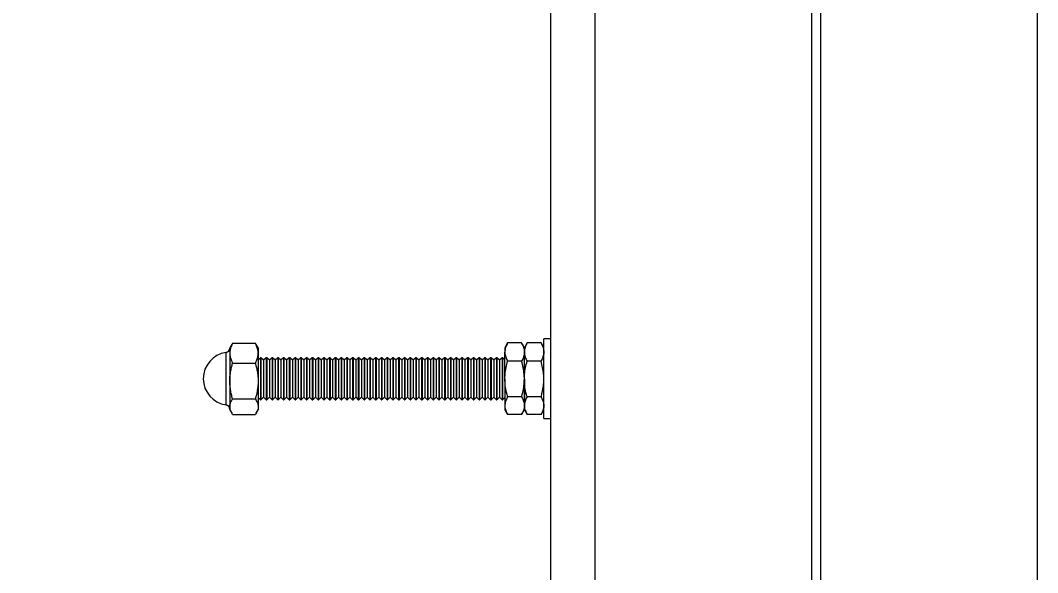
# Model space of a CAD drawing. Header units: inches. Extents: x 0.03 to 2.74, y 0.01 to 1.91.
# Drawn here: x 0.62372 to 0.67086, y 0.96077 to 0.9864 of the extents above; entities that cross this region are included whole.
import ezdxf

# ---------------------------------------------------------------- set-up
doc = ezdxf.new("R2010")
doc.units = ezdxf.units.IN
doc.header["$MEASUREMENT"] = 0
doc.header["$PDSIZE"] = -1
doc.layers.add('SLD-0_0', color=7, linetype='Continuous')
doc.styles.add('SLDTEXTSTYLE0', font='TXT', dxfattribs={"width": 0.75})
doc.dimstyles.new('SLDDIMSTYLE5', dxfattribs={"dimtxt": 0.01148293963254593, "dimasz": 0.01083333333333333, "dimexe": 0, "dimexo": 0.0625, "dimgap": 0.002870734908136483, "dimtad": 1, "dimdec": 1, "dimlfac": 8, "dimrnd": 1e-09, "dimzin": 12, "dimdsep": 46, "dimlunit": 5, "dimtxsty": 'SLDTEXTSTYLE0', "dimsah": 1, "dimcen": 0.09, "dimadec": 0, "dimazin": 3, "dimtfac": 1, "dimtdec": 1, "dimtofl": 0, "dimtmove": 0, "dimatfit": 3, "dimfxl": 1, "dimfrac": 2, "dimtolj": 1, "dimtzin": 12, "dimarcsym": 0})

# ---------------------------------------------------------------- blocks, each defined once
blk = doc.blocks.new('*D94')
at = {"color": 0, "linetype": 'ByBlock', "lineweight": -2}
for p, q in [((0.5857963575481155, 1.308831367018655), (0.5993876693678551, 1.308831367018655)), ((0.5993876693678551, 1.297998033685322), (0.5993876693678551, 0.9178028237115694)), ((0.5765780176604842, 0.906969490378236), (0.5993876693678551, 0.906969490378236))]:
    blk.add_line(p, q, dxfattribs=at)
at = {"color": 0, "linetype": 'ByBlock'}
for points in [[(0.5993876693678551, 1.308831367018655), (0.5975821138122992, 1.297998033685322), (0.6011932249234111, 1.297998033685322)], [(0.5993876693678551, 0.906969490378236), (0.5975821138122992, 0.9178028237115694), (0.6011932249234111, 0.9178028237115694)]]:
    blk.add_solid(points, dxfattribs=at)
at = {"layer": 'DEFPOINTS', "color": 0, "linetype": 'ByBlock'}
for p in [(0.6482963575481155, 1.308831367018655), (0.6390780176604842, 0.906969490378236)]:
    blk.add_point(p, dxfattribs=at)
at = {"color": 0, "linetype": 'ByBlock', "insert": (0.5907754646434457, 1.107900428698446), "char_height": 0.01148293963254593, "attachment_point": 5, "rotation": 90.0000000000002, "style": 'SLDTEXTSTYLE0'}
blk.add_mtext('3', dxfattribs=at)

msp = doc.modelspace()

# ---------------------------------------------------------------- linework, layer by layer
at = {"linetype": 'Continuous', "lineweight": 15}
for p, q in [((0.648305379865208, 0.910250330273249), (0.6483053798652085, 1.285250330273249)), ((0.6503559047995914, 0.910250330273249), (0.6503559047995917, 1.285250330273249)), ((0.660403476978069, 0.910250330273249), (0.6604034769780694, 1.285250330273249)), ((0.6608135819649456, 0.910250330273249), (0.6608135819649461, 1.285250330273249)), ((0.6708611541434235, 0.910250330273249), (0.6708611541434237, 1.285250330273249)), ((0.6483053798652085, 0.9716165559854445), (0.6479772958757075, 0.9716165559854445)), ((0.6479772958757075, 0.9697710835444995), (0.6479772958757075, 0.9716165559854445)), ((0.6335183685285921, 0.9713657741250727), (0.6334263832786168, 0.9712064509985684)), ((0.6334263832786168, 0.9712064509985684), (0.6334263832786162, 0.9709571282066383)), ((0.6335545851286695, 0.9714238821702391), (0.6335209007795403, 0.971364312129306)), ((0.6335545851286695, 0.9714238821702391), (0.6346105173865686, 0.9714238821702391)), ((0.6346465208133575, 0.9713643001564813), (0.6346105173865686, 0.9714238821702391)), ((0.6347387192366215, 0.9712064509985677), (0.6346473189404459, 0.9713647609553707)), ((0.6347387192366215, 0.9712064509985677), (0.6347387192366215, 0.9709571282066383)), ((0.6463010785423812, 0.9714285771770332), (0.64617283393345, 0.9712064509985677)), ((0.64617283393345, 0.9712064509985677), (0.64617283393345, 0.9710073082909425)), ((0.6462961936583557, 0.9714195818429967), (0.6463010357835037, 0.9714284290592404)), ((0.6469468630545253, 0.9714284290592409), (0.6463010357835037, 0.9714284290592404)), ((0.6470750649045791, 0.9712064509985673), (0.6469468202956477, 0.9714285771770337)), ((0.6469517051796734, 0.9714195818429971), (0.6469468630545253, 0.9714284290592409)), ((0.6472033099283983, 0.9714285778956412), (0.6470750649045786, 0.9712064509985677)), ((0.6470750649045786, 0.9712064509985677), (0.6470750649045787, 0.9710072749193159)), ((0.647075064904579, 0.9710073082909425), (0.6470750649045791, 0.9712064509985673)), ((0.6471984013192047, 0.9714195392535145), (0.6472032667546324, 0.9714284283406971)), ((0.647849094025654, 0.9714284283406974), (0.6472032667546324, 0.9714284283406971)), ((0.6479772958757077, 0.9712064509985673), (0.6478490508518877, 0.9714285778956415)), ((0.6478539594610815, 0.9714195392535148), (0.647849094025654, 0.9714284283406974)), ((0.6332506239985264, 0.9685533875324295), (0.6332506239985264, 0.9709887795565703)), ((0.6334263832786162, 0.9709571282066383), (0.6334263832786166, 0.9696639749301676)), ((0.6347387192366215, 0.9709571282066383), (0.6347387192366217, 0.9696639749301673)), ((0.6348496414144322, 0.9707476460444991), (0.6347387192366215, 0.9706367238666885)), ((0.6348701466637763, 0.9707476460444995), (0.6348496414144322, 0.9707476460444995)), ((0.6348496414144322, 0.9707476460444994), (0.6348496414144322, 0.9687945210444994)), ((0.6349931781598391, 0.9706246145484363), (0.6348701466637763, 0.9707476460444991)), ((0.6348701466637763, 0.9707476460444991), (0.6348701466637763, 0.9687945210444991)), ((0.6351162096559022, 0.9707476460444994), (0.6349931781598391, 0.9706246145484363)), ((0.6351367149052459, 0.9707476460444995), (0.6351162096559022, 0.9707476460444995)), ((0.6351162096559022, 0.9707476460444994), (0.6351162096559022, 0.9687945210444995)), ((0.6352597464013089, 0.9706246145484364), (0.6351367149052459, 0.9707476460444995)), ((0.6351367149052459, 0.9707476460444995), (0.6351367149052459, 0.9687945210444995)), ((0.635382777897372, 0.9707476460444995), (0.6352597464013089, 0.9706246145484364)), ((0.6354032831467157, 0.9707476460444995), (0.635382777897372, 0.9707476460444995)), ((0.635382777897372, 0.9707476460444994), (0.635382777897372, 0.9687945210444994)), ((0.6355263146427788, 0.9706246145484364), (0.6354032831467157, 0.9707476460444995)), ((0.6354032831467157, 0.9707476460444995), (0.6354032831467157, 0.9687945210444995)), ((0.6356493461388418, 0.9707476460444995), (0.6355263146427788, 0.9706246145484364)), ((0.6356698513881854, 0.9707476460444995), (0.6356493461388418, 0.9707476460444995)), ((0.6356493461388418, 0.9707476460444994), (0.6356493461388418, 0.9687945210444994)), ((0.6357928828842487, 0.9706246145484363), (0.6356698513881854, 0.9707476460444994)), ((0.6356698513881854, 0.9707476460444994), (0.6356698513881854, 0.9687945210444994)), ((0.6359159143803116, 0.9707476460444995), (0.6357928828842487, 0.9706246145484364)), ((0.6359364196296554, 0.9707476460444995), (0.6359159143803116, 0.9707476460444995)), ((0.6359159143803116, 0.9707476460444995), (0.6359159143803116, 0.9687945210444995)), ((0.6360594511257183, 0.9706246145484364), (0.6359364196296554, 0.9707476460444995)), ((0.6359364196296554, 0.9707476460444995), (0.6359364196296554, 0.9687945210444995)), ((0.6361824826217815, 0.9707476460444995), (0.6360594511257183, 0.9706246145484363)), ((0.6362029878711252, 0.9707476460444995), (0.6361824826217815, 0.9707476460444995)), ((0.6361824826217815, 0.9707476460444994), (0.6361824826217815, 0.9687945210444994)), ((0.6363260193671882, 0.9706246145484363), (0.6362029878711252, 0.9707476460444994)), ((0.6362029878711252, 0.9707476460444994), (0.6362029878711252, 0.9687945210444994)), ((0.6364490508632513, 0.9707476460444994), (0.6363260193671882, 0.9706246145484363)), ((0.6364695561125949, 0.9707476460444995), (0.6364490508632513, 0.9707476460444995)), ((0.6364490508632513, 0.9707476460444991), (0.6364490508632513, 0.9687945210444991)), ((0.636592587608658, 0.9706246145484364), (0.6364695561125949, 0.9707476460444994)), ((0.6364695561125949, 0.9707476460444994), (0.6364695561125949, 0.9687945210444994)), ((0.6367156191047211, 0.9707476460444995), (0.636592587608658, 0.9706246145484363)), ((0.636736124354065, 0.9707476460444995), (0.6367156191047211, 0.9707476460444995)), ((0.6367156191047211, 0.9707476460444994), (0.6367156191047211, 0.9687945210444994)), ((0.6368591558501276, 0.9706246145484366), (0.636736124354065, 0.9707476460444994)), ((0.636736124354065, 0.9707476460444994), (0.636736124354065, 0.9687945210444994)), ((0.6369821873461909, 0.9707476460444995), (0.6368591558501276, 0.9706246145484363)), ((0.6370026925955345, 0.9707476460444995), (0.6369821873461909, 0.9707476460444995)), ((0.6369821873461909, 0.9707476460444994), (0.6369821873461909, 0.9687945210444994)), ((0.6371257240915975, 0.9706246145484364), (0.6370026925955345, 0.9707476460444994)), ((0.6370026925955345, 0.9707476460444994), (0.6370026925955345, 0.9687945210444994)), ((0.6372487555876606, 0.9707476460444994), (0.6371257240915975, 0.9706246145484363)), ((0.6372692608370045, 0.9707476460444995), (0.6372487555876606, 0.9707476460444995)), ((0.6372487555876606, 0.9707476460444994), (0.6372487555876606, 0.9687945210444994)), ((0.6373922923330674, 0.9706246145484366), (0.6372692608370045, 0.9707476460444994)), ((0.6372692608370045, 0.9707476460444994), (0.6372692608370045, 0.9687945210444995)), ((0.6375153238291308, 0.9707476460444997), (0.6373922923330674, 0.9706246145484363)), ((0.6375358290784744, 0.9707476460444995), (0.6375153238291308, 0.9707476460444995)), ((0.6375153238291308, 0.9707476460444994), (0.6375153238291308, 0.9687945210444994)), ((0.6376588605745372, 0.9706246145484363), (0.6375358290784744, 0.9707476460444994)), ((0.6375358290784744, 0.9707476460444994), (0.6375358290784744, 0.9687945210444994)), ((0.6377818920706003, 0.9707476460444994), (0.6376588605745372, 0.9706246145484364)), ((0.637802397319944, 0.9707476460444995), (0.6377818920706003, 0.9707476460444995)), ((0.6377818920706003, 0.9707476460444994), (0.6377818920706003, 0.9687945210444995)), ((0.637925428816007, 0.9706246145484364), (0.637802397319944, 0.9707476460444994)), ((0.637802397319944, 0.9707476460444994), (0.637802397319944, 0.9687945210444994)), ((0.6380484603120703, 0.9707476460444997), (0.637925428816007, 0.9706246145484364)), ((0.6380689655614139, 0.9707476460444995), (0.6380484603120703, 0.9707476460444995)), ((0.6380484603120703, 0.9707476460444991), (0.6380484603120703, 0.9687945210444991)), ((0.638191997057477, 0.9706246145484363), (0.6380689655614139, 0.9707476460444994)), ((0.6380689655614139, 0.9707476460444994), (0.6380689655614139, 0.9687945210444994)), ((0.6383150285535398, 0.9707476460444994), (0.638191997057477, 0.9706246145484364)), ((0.6383355338028837, 0.9707476460444995), (0.6383150285535398, 0.9707476460444995)), ((0.6383150285535398, 0.9707476460444994), (0.6383150285535398, 0.9687945210444994)), ((0.6384585652989467, 0.9706246145484363), (0.6383355338028837, 0.9707476460444991)), ((0.6383355338028837, 0.9707476460444991), (0.6383355338028837, 0.9687945210444991)), ((0.6385815967950095, 0.9707476460444994), (0.6384585652989467, 0.9706246145484366)), ((0.6386021020443536, 0.9707476460444995), (0.6385815967950095, 0.9707476460444995)), ((0.6385815967950095, 0.9707476460444995), (0.6385815967950095, 0.9687945210444995)), ((0.6387251335404166, 0.9706246145484366), (0.6386021020443536, 0.9707476460444995)), ((0.6386021020443536, 0.9707476460444995), (0.6386021020443536, 0.9687945210444995)), ((0.6388481650364793, 0.9707476460444994), (0.6387251335404166, 0.9706246145484366)), ((0.6388686702858233, 0.9707476460444995), (0.6388481650364793, 0.9707476460444995)), ((0.6388481650364793, 0.9707476460444995), (0.6388481650364793, 0.9687945210444995)), ((0.6389917017818866, 0.9706246145484363), (0.6388686702858233, 0.9707476460444995)), ((0.6388686702858233, 0.9707476460444995), (0.6388686702858233, 0.9687945210444995)), ((0.6391147332779494, 0.9707476460444995), (0.6389917017818866, 0.9706246145484364)), ((0.6391352385272931, 0.9707476460444995), (0.6391147332779494, 0.9707476460444995)), ((0.6391147332779494, 0.9707476460444995), (0.6391147332779494, 0.9687945210444995)), ((0.6392582700233562, 0.9706246145484364), (0.6391352385272931, 0.9707476460444995)), ((0.6391352385272931, 0.9707476460444995), (0.6391352385272931, 0.9687945210444995)), ((0.6393813015194193, 0.9707476460444995), (0.6392582700233562, 0.9706246145484366)), ((0.6394018067687631, 0.9707476460444995), (0.6393813015194193, 0.9707476460444995)), ((0.6393813015194193, 0.9707476460444995), (0.6393813015194193, 0.9687945210444995)), ((0.639524838264826, 0.9706246145484366), (0.6394018067687631, 0.9707476460444995)), ((0.6394018067687631, 0.9707476460444995), (0.6394018067687631, 0.9687945210444995)), ((0.6396478697608889, 0.9707476460444995), (0.639524838264826, 0.9706246145484368)), ((0.6396683750102328, 0.9707476460444995), (0.6396478697608889, 0.9707476460444995)), ((0.6396478697608889, 0.9707476460444995), (0.6396478697608889, 0.9687945210444997)), ((0.6397914065062958, 0.9706246145484366), (0.6396683750102328, 0.9707476460444997)), ((0.6396683750102328, 0.9707476460444995), (0.6396683750102328, 0.9687945210444997)), ((0.6399144380023588, 0.9707476460444995), (0.6397914065062958, 0.9706246145484366)), ((0.6399349432517027, 0.9707476460444995), (0.6399144380023588, 0.9707476460444995)), ((0.6399144380023588, 0.9707476460444997), (0.6399144380023588, 0.9687945210444997)), ((0.6400579747477657, 0.9706246145484366), (0.6399349432517027, 0.9707476460444995)), ((0.6399349432517027, 0.9707476460444995), (0.6399349432517027, 0.9687945210444995)), ((0.6401810062438287, 0.9707476460444995), (0.6400579747477657, 0.9706246145484366)), ((0.6402015114931725, 0.9707476460444995), (0.6401810062438287, 0.9707476460444995)), ((0.6401810062438287, 0.9707476460444995), (0.6401810062438287, 0.9687945210444995)), ((0.6403245429892356, 0.9706246145484364), (0.6402015114931725, 0.9707476460444995)), ((0.6402015114931725, 0.9707476460444995), (0.6402015114931725, 0.9687945210444995)), ((0.6404475744852985, 0.9707476460444995), (0.6403245429892356, 0.9706246145484366)), ((0.6404680797346421, 0.9707476460444995), (0.6404475744852985, 0.9707476460444995)), ((0.6404475744852985, 0.9707476460444995), (0.6404475744852985, 0.9687945210444995)), ((0.6405911112307053, 0.9706246145484363), (0.6404680797346421, 0.9707476460444995)), ((0.6404680797346421, 0.9707476460444995), (0.6404680797346421, 0.9687945210444995)), ((0.6407141427267682, 0.9707476460444995), (0.6405911112307053, 0.9706246145484364)), ((0.6407346479761122, 0.9707476460444995), (0.6407141427267682, 0.9707476460444995)), ((0.6407141427267682, 0.9707476460444995), (0.6407141427267682, 0.9687945210444997)), ((0.6408576794721751, 0.9706246145484368), (0.6407346479761122, 0.9707476460444997)), ((0.6407346479761122, 0.9707476460444995), (0.6407346479761122, 0.9687945210444997)), ((0.6409807109682379, 0.9707476460444995), (0.6408576794721751, 0.9706246145484366)), ((0.641001216217582, 0.9707476460444995), (0.6409807109682379, 0.9707476460444995)), ((0.6409807109682379, 0.9707476460444984), (0.6409807109682379, 0.9687945210444984)), ((0.6411242477136448, 0.9706246145484354), (0.641001216217582, 0.9707476460444984)), ((0.641001216217582, 0.9707476460444984), (0.641001216217582, 0.9687945210444984)), ((0.641247279209708, 0.9707476460444986), (0.6411242477136448, 0.9706246145484354)), ((0.6412677844590517, 0.9707476460444995), (0.641247279209708, 0.9707476460444995)), ((0.641247279209708, 0.9707476460444986), (0.641247279209708, 0.9687945210444986)), ((0.6413908159551147, 0.9706246145484355), (0.6412677844590517, 0.9707476460444984)), ((0.6412677844590517, 0.9707476460444984), (0.6412677844590517, 0.9687945210444984)), ((0.6415138474511777, 0.9707476460444984), (0.6413908159551147, 0.9706246145484354)), ((0.6415343527005216, 0.9707476460444995), (0.6415138474511777, 0.9707476460444995)), ((0.6415138474511777, 0.9707476460444986), (0.6415138474511777, 0.9687945210444986)), ((0.6416573841965845, 0.9706246145484355), (0.6415343527005216, 0.9707476460444984)), ((0.6415343527005216, 0.9707476460444984), (0.6415343527005216, 0.9687945210444984)), ((0.6417804156926474, 0.9707476460444984), (0.6416573841965845, 0.9706246145484355)), ((0.6418009209419911, 0.9707476460444995), (0.6417804156926474, 0.9707476460444995)), ((0.6417804156926474, 0.9707476460444984), (0.6417804156926474, 0.9687945210444984)), ((0.6419239524380542, 0.9706246145484354), (0.6418009209419911, 0.9707476460444984)), ((0.6418009209419911, 0.9707476460444984), (0.6418009209419911, 0.9687945210444984)), ((0.6420469839341175, 0.9707476460444988), (0.6419239524380542, 0.9706246145484355)), ((0.6420674891834612, 0.9707476460444995), (0.6420469839341175, 0.9707476460444995)), ((0.6420469839341175, 0.9707476460444986), (0.6420469839341175, 0.9687945210444986)), ((0.6421905206795243, 0.9706246145484355), (0.6420674891834612, 0.9707476460444986)), ((0.6420674891834612, 0.9707476460444986), (0.6420674891834612, 0.9687945210444986)), ((0.6423135521755873, 0.9707476460444984), (0.6421905206795243, 0.9706246145484355)), ((0.642334057424931, 0.9707476460444995), (0.6423135521755873, 0.9707476460444995)), ((0.6423135521755873, 0.9707476460444984), (0.6423135521755873, 0.9687945210444984)), ((0.6424570889209938, 0.9706246145484355), (0.642334057424931, 0.9707476460444984)), ((0.642334057424931, 0.9707476460444984), (0.642334057424931, 0.9687945210444984)), ((0.6425801204170569, 0.9707476460444989), (0.6424570889209938, 0.9706246145484358)), ((0.6426006256664007, 0.9707476460444995), (0.6425801204170569, 0.9707476460444995)), ((0.6425801204170569, 0.9707476460444986), (0.6425801204170569, 0.9687945210444986)), ((0.6427236571624638, 0.9706246145484355), (0.6426006256664007, 0.9707476460444988)), ((0.6426006256664007, 0.9707476460444988), (0.6426006256664007, 0.9687945210444988)), ((0.6428466886585268, 0.9707476460444988), (0.6427236571624638, 0.9706246145484357)), ((0.6428671939078707, 0.9707476460444995), (0.6428466886585268, 0.9707476460444995)), ((0.6428466886585268, 0.9707476460444988), (0.6428466886585268, 0.9687945210444986)), ((0.6429902254039336, 0.9706246145484357), (0.6428671939078707, 0.9707476460444986)), ((0.6428671939078707, 0.9707476460444986), (0.6428671939078707, 0.9687945210444986)), ((0.6431132568999968, 0.9707476460444989), (0.6429902254039336, 0.9706246145484357)), ((0.6431337621493403, 0.9707476460444995), (0.6431132568999968, 0.9707476460444995)), ((0.6431132568999968, 0.9707476460444989), (0.6431132568999968, 0.9687945210444986)), ((0.6432567936454033, 0.9706246145484355), (0.6431337621493403, 0.9707476460444986)), ((0.6431337621493403, 0.9707476460444986), (0.6431337621493403, 0.9687945210444986)), ((0.6433798251414663, 0.9707476460444986), (0.6432567936454033, 0.9706246145484357)), ((0.6434003303908103, 0.9707476460444995), (0.6433798251414663, 0.9707476460444995)), ((0.6433798251414663, 0.9707476460444986), (0.6433798251414663, 0.9687945210444986)), ((0.6435233618868731, 0.9706246145484357), (0.6434003303908103, 0.9707476460444986)), ((0.6434003303908103, 0.9707476460444986), (0.6434003303908103, 0.9687945210444986)), ((0.6436463933829363, 0.9707476460444988), (0.6435233618868731, 0.9706246145484355)), ((0.6436668986322801, 0.9707476460444995), (0.6436463933829363, 0.9707476460444995)), ((0.6436463933829363, 0.9707476460444986), (0.6436463933829363, 0.9687945210444986)), ((0.6437899301283432, 0.9706246145484355), (0.6436668986322801, 0.9707476460444986)), ((0.6436668986322801, 0.9707476460444986), (0.6436668986322801, 0.9687945210444986)), ((0.643912961624406, 0.9707476460444986), (0.6437899301283432, 0.9706246145484357)), ((0.64393346687375, 0.9707476460444995), (0.643912961624406, 0.9707476460444995)), ((0.643912961624406, 0.9707476460444988), (0.643912961624406, 0.9687945210444988)), ((0.6440564983698129, 0.9706246145484357), (0.64393346687375, 0.9707476460444988)), ((0.64393346687375, 0.9707476460444988), (0.64393346687375, 0.9687945210444988)), ((0.6441795298658759, 0.9707476460444986), (0.6440564983698129, 0.9706246145484357)), ((0.6442000351152197, 0.9707476460444995), (0.6441795298658759, 0.9707476460444995)), ((0.6441795298658759, 0.9707476460444988), (0.6441795298658759, 0.9687945210444988)), ((0.6443230666112828, 0.9706246145484355), (0.6442000351152197, 0.9707476460444986)), ((0.6442000351152197, 0.9707476460444986), (0.6442000351152197, 0.9687945210444986)), ((0.6444460981073457, 0.9707476460444984), (0.6443230666112828, 0.9706246145484355)), ((0.6444666033566896, 0.9707476460444995), (0.6444460981073457, 0.9707476460444995)), ((0.6444460981073457, 0.9707476460444986), (0.6444460981073457, 0.9687945210444986)), ((0.6445896348527526, 0.9706246145484355), (0.6444666033566896, 0.9707476460444984)), ((0.6444666033566896, 0.9707476460444984), (0.6444666033566896, 0.9687945210444984)), ((0.6447126663488153, 0.9707476460444984), (0.6445896348527526, 0.9706246145484355)), ((0.644733171598159, 0.9707476460444995), (0.6447126663488153, 0.9707476460444995)), ((0.6447126663488153, 0.9707476460444986), (0.6447126663488153, 0.9687945210444986)), ((0.6448562030942225, 0.9706246145484352), (0.644733171598159, 0.9707476460444986)), ((0.644733171598159, 0.9707476460444986), (0.644733171598159, 0.9687945210444986)), ((0.6449792345902855, 0.9707476460444986), (0.6448562030942225, 0.9706246145484355)), ((0.6449997398396292, 0.9707476460444995), (0.6449792345902855, 0.9707476460444995)), ((0.6449792345902855, 0.9707476460444991), (0.6449792345902855, 0.9687945210444991)), ((0.6451227713356922, 0.9706246145484361), (0.6449997398396292, 0.9707476460444989)), ((0.6449997398396292, 0.9707476460444989), (0.6449997398396292, 0.9687945210444989)), ((0.6452458028317551, 0.9707476460444989), (0.6451227713356922, 0.9706246145484358)), ((0.6452663080810989, 0.9707476460444995), (0.6452458028317551, 0.9707476460444995)), ((0.6452458028317551, 0.9707476460444991), (0.6452458028317551, 0.9687945210444991)), ((0.6453893395771618, 0.9706246145484361), (0.6452663080810989, 0.9707476460444991)), ((0.6452663080810989, 0.9707476460444991), (0.6452663080810989, 0.9687945210444991)), ((0.645512371073225, 0.9707476460444991), (0.6453893395771618, 0.9706246145484361)), ((0.6455328763225687, 0.9707476460444995), (0.645512371073225, 0.9707476460444995)), ((0.645512371073225, 0.9707476460444991), (0.645512371073225, 0.9687945210444991)), ((0.6456559078186318, 0.9706246145484358), (0.6455328763225687, 0.9707476460444989)), ((0.6455328763225687, 0.9707476460444989), (0.6455328763225687, 0.9687945210444989)), ((0.6457789393146945, 0.9707476460444988), (0.6456559078186318, 0.9706246145484361)), ((0.6457994445640385, 0.9707476460444995), (0.6457789393146945, 0.9707476460444995)), ((0.6457789393146945, 0.9707476460444988), (0.6457789393146945, 0.9687945210444991)), ((0.6459224760601017, 0.9706246145484361), (0.6457994445640385, 0.9707476460444994)), ((0.6457994445640385, 0.9707476460444995), (0.6457994445640385, 0.9687945210444994)), ((0.6460455075561645, 0.9707476460444991), (0.6459224760601017, 0.9706246145484363)), ((0.6460660128055085, 0.9707476460444995), (0.6460455075561645, 0.9707476460444995)), ((0.6460455075561645, 0.9707476460444991), (0.6460455075561645, 0.9687945210444991)), ((0.64617283393345, 0.9706408249165576), (0.6460660128055085, 0.9707476460444991)), ((0.6460660128055085, 0.9707476460444991), (0.6460660128055085, 0.9687945210444991)), ((0.6461728339334499, 0.9697575147652706), (0.64617283393345, 0.9710073082909425)), ((0.6470750649045786, 0.9697575147652708), (0.647075064904579, 0.9710073082909425)), ((0.6470750649045786, 0.9697574490998324), (0.6470750649045787, 0.9710072749193159)), ((0.6335545851286695, 0.970490374243037), (0.6346105173865688, 0.9704903742430369)), ((0.6349931781598391, 0.9706246145484363), (0.6349931781598391, 0.9689175525405622)), ((0.6352597464013089, 0.9706246145484364), (0.6352597464013089, 0.9689175525405624)), ((0.6355263146427788, 0.9706246145484364), (0.6355263146427788, 0.9689175525405624)), ((0.6357928828842487, 0.9706246145484363), (0.6357928828842487, 0.9689175525405626)), ((0.6360594511257183, 0.9706246145484363), (0.6360594511257183, 0.9689175525405622)), ((0.6363260193671882, 0.9706246145484363), (0.6363260193671882, 0.9689175525405622)), ((0.636592587608658, 0.9706246145484364), (0.636592587608658, 0.9689175525405622)), ((0.6368591558501276, 0.9706246145484366), (0.6368591558501276, 0.9689175525405622)), ((0.6371257240915975, 0.9706246145484364), (0.6371257240915975, 0.9689175525405622)), ((0.6373922923330674, 0.9706246145484363), (0.6373922923330674, 0.9689175525405622)), ((0.6376588605745372, 0.9706246145484364), (0.6376588605745372, 0.9689175525405624)), ((0.637925428816007, 0.9706246145484364), (0.637925428816007, 0.9689175525405624)), ((0.638191997057477, 0.9706246145484363), (0.638191997057477, 0.9689175525405624)), ((0.6384585652989467, 0.9706246145484363), (0.6384585652989467, 0.9689175525405626)), ((0.6387251335404166, 0.9706246145484366), (0.6387251335404166, 0.9689175525405626)), ((0.6389917017818866, 0.9706246145484364), (0.6389917017818866, 0.9689175525405626)), ((0.6392582700233562, 0.9706246145484364), (0.6392582700233562, 0.9689175525405626)), ((0.639524838264826, 0.9706246145484366), (0.639524838264826, 0.9689175525405628)), ((0.6397914065062958, 0.9706246145484366), (0.6397914065062958, 0.9689175525405626)), ((0.6400579747477657, 0.9706246145484366), (0.6400579747477657, 0.9689175525405626)), ((0.6403245429892356, 0.9706246145484366), (0.6403245429892356, 0.9689175525405626)), ((0.6405911112307053, 0.9706246145484364), (0.6405911112307053, 0.9689175525405626)), ((0.6408576794721751, 0.9706246145484366), (0.6408576794721751, 0.9689175525405626)), ((0.6411242477136448, 0.9706246145484354), (0.6411242477136448, 0.9689175525405614)), ((0.6413908159551147, 0.9706246145484354), (0.6413908159551147, 0.9689175525405614)), ((0.6416573841965845, 0.9706246145484355), (0.6416573841965845, 0.9689175525405614)), ((0.6419239524380542, 0.9706246145484354), (0.6419239524380542, 0.9689175525405614)), ((0.6421905206795243, 0.9706246145484355), (0.6421905206795243, 0.9689175525405614)), ((0.6424570889209938, 0.9706246145484355), (0.6424570889209938, 0.9689175525405619)), ((0.6427236571624638, 0.9706246145484355), (0.6427236571624638, 0.9689175525405619)), ((0.6429902254039336, 0.9706246145484357), (0.6429902254039336, 0.9689175525405617)), ((0.6432567936454033, 0.9706246145484357), (0.6432567936454033, 0.9689175525405617)), ((0.6435233618868731, 0.9706246145484355), (0.6435233618868731, 0.9689175525405614)), ((0.6437899301283432, 0.9706246145484357), (0.6437899301283432, 0.9689175525405617)), ((0.6440564983698129, 0.9706246145484357), (0.6440564983698129, 0.9689175525405617)), ((0.6443230666112828, 0.9706246145484355), (0.6443230666112828, 0.9689175525405614)), ((0.6445896348527526, 0.9706246145484355), (0.6445896348527526, 0.9689175525405614)), ((0.6448562030942225, 0.9706246145484355), (0.6448562030942225, 0.9689175525405614)), ((0.6451227713356922, 0.9706246145484361), (0.6451227713356922, 0.9689175525405619)), ((0.6453893395771618, 0.9706246145484361), (0.6453893395771618, 0.968917552540562)), ((0.6456559078186318, 0.9706246145484361), (0.6456559078186318, 0.968917552540562)), ((0.6459224760601017, 0.9706246145484363), (0.6459224760601017, 0.9689175525405622)), ((0.6469468630545253, 0.9705861875226435), (0.6463010357835035, 0.9705861875226428)), ((0.6478490940256538, 0.9705861214979338), (0.6472032667546321, 0.970586121497933)), ((0.6461728339334499, 0.9697575147652706), (0.6461728339334502, 0.968521290018828)), ((0.6470750649045788, 0.968521290018828), (0.6470750649045786, 0.9697575147652708)), ((0.6470750649045786, 0.9697574490998324), (0.6470750649045788, 0.9685212577250165)), ((0.6479772958757075, 0.9679256111035548), (0.6479772958757075, 0.9697710835444995)), ((0.6334263832786166, 0.9696639749301676), (0.6334263832786166, 0.9684779302680292)), ((0.6347387192366217, 0.9696639749301673), (0.6347387192366217, 0.9684779302680291)), ((0.6335545851286697, 0.9688375756172982), (0.6346105173865686, 0.968837575617298)), ((0.6347387192366215, 0.9689054432223101), (0.6348496414144322, 0.9687945210444994)), ((0.6348496414144322, 0.9687945210444995), (0.6348701466637763, 0.9687945210444995)), ((0.6348701466637763, 0.9687945210444991), (0.6349931781598391, 0.9689175525405622)), ((0.6349931781598391, 0.9689175525405622), (0.6351162096559022, 0.9687945210444991)), ((0.6351162096559022, 0.9687945210444995), (0.6351367149052459, 0.9687945210444995)), ((0.6351367149052459, 0.9687945210444995), (0.6352597464013089, 0.9689175525405626)), ((0.6352597464013089, 0.9689175525405624), (0.635382777897372, 0.9687945210444994)), ((0.635382777897372, 0.9687945210444995), (0.6354032831467157, 0.9687945210444995)), ((0.6354032831467157, 0.9687945210444995), (0.6355263146427788, 0.9689175525405626)), ((0.6355263146427788, 0.9689175525405624), (0.6356493461388418, 0.9687945210444991)), ((0.6356493461388418, 0.9687945210444995), (0.6356698513881854, 0.9687945210444995)), ((0.6356698513881854, 0.9687945210444994), (0.6357928828842487, 0.9689175525405626)), ((0.6357928828842487, 0.9689175525405626), (0.6359159143803116, 0.9687945210444995)), ((0.6359159143803116, 0.9687945210444995), (0.6359364196296554, 0.9687945210444995)), ((0.6359364196296554, 0.9687945210444995), (0.6360594511257183, 0.9689175525405624)), ((0.6360594511257183, 0.9689175525405622), (0.6361824826217815, 0.9687945210444991)), ((0.6361824826217815, 0.9687945210444995), (0.6362029878711252, 0.9687945210444995)), ((0.6362029878711252, 0.9687945210444994), (0.6363260193671882, 0.9689175525405624)), ((0.6363260193671882, 0.9689175525405622), (0.6364490508632513, 0.9687945210444991)), ((0.6364490508632513, 0.9687945210444995), (0.6364695561125949, 0.9687945210444995)), ((0.6364695561125949, 0.9687945210444994), (0.636592587608658, 0.9689175525405622)), ((0.636592587608658, 0.9689175525405622), (0.6367156191047211, 0.9687945210444989)), ((0.6367156191047211, 0.9687945210444995), (0.636736124354065, 0.9687945210444995)), ((0.636736124354065, 0.9687945210444994), (0.6368591558501276, 0.968917552540562)), ((0.6368591558501276, 0.9689175525405622), (0.6369821873461909, 0.9687945210444991)), ((0.6369821873461909, 0.9687945210444995), (0.6370026925955345, 0.9687945210444995)), ((0.6370026925955345, 0.9687945210444994), (0.6371257240915975, 0.9689175525405622)), ((0.6371257240915975, 0.9689175525405622), (0.6372487555876606, 0.9687945210444991)), ((0.6372487555876606, 0.9687945210444995), (0.6372692608370045, 0.9687945210444995)), ((0.6372692608370045, 0.9687945210444995), (0.6373922923330674, 0.9689175525405622)), ((0.6373922923330674, 0.9689175525405622), (0.6375153238291308, 0.9687945210444989)), ((0.6375153238291308, 0.9687945210444995), (0.6375358290784744, 0.9687945210444995)), ((0.6375358290784744, 0.9687945210444994), (0.6376588605745372, 0.9689175525405622)), ((0.6376588605745372, 0.9689175525405624), (0.6377818920706003, 0.9687945210444995)), ((0.6377818920706003, 0.9687945210444995), (0.637802397319944, 0.9687945210444995)), ((0.637802397319944, 0.9687945210444994), (0.637925428816007, 0.9689175525405624)), ((0.637925428816007, 0.9689175525405624), (0.6380484603120703, 0.9687945210444991)), ((0.6380484603120703, 0.9687945210444995), (0.6380689655614139, 0.9687945210444995)), ((0.6380689655614139, 0.9687945210444994), (0.638191997057477, 0.9689175525405624)), ((0.638191997057477, 0.9689175525405624), (0.6383150285535398, 0.9687945210444995)), ((0.6383150285535398, 0.9687945210444995), (0.6383355338028837, 0.9687945210444995)), ((0.6383355338028837, 0.9687945210444991), (0.6384585652989467, 0.9689175525405622)), ((0.6384585652989467, 0.9689175525405626), (0.6385815967950095, 0.9687945210444999)), ((0.6385815967950095, 0.9687945210444995), (0.6386021020443536, 0.9687945210444995)), ((0.6386021020443536, 0.9687945210444995), (0.6387251335404166, 0.9689175525405626)), ((0.6387251335404166, 0.9689175525405626), (0.6388481650364793, 0.9687945210444999)), ((0.6388481650364793, 0.9687945210444995), (0.6388686702858233, 0.9687945210444995)), ((0.6388686702858233, 0.9687945210444995), (0.6389917017818866, 0.9689175525405628)), ((0.6389917017818866, 0.9689175525405626), (0.6391147332779494, 0.9687945210444995)), ((0.6391147332779494, 0.9687945210444995), (0.6391352385272931, 0.9687945210444995)), ((0.6391352385272931, 0.9687945210444995), (0.6392582700233562, 0.9689175525405626)), ((0.6392582700233562, 0.9689175525405626), (0.6393813015194193, 0.9687945210444995)), ((0.6393813015194193, 0.9687945210444995), (0.6394018067687631, 0.9687945210444995)), ((0.6394018067687631, 0.9687945210444995), (0.639524838264826, 0.9689175525405624)), ((0.639524838264826, 0.9689175525405628), (0.6396478697608889, 0.9687945210444999)), ((0.6396478697608889, 0.9687945210444995), (0.6396683750102328, 0.9687945210444995)), ((0.6396683750102328, 0.9687945210444997), (0.6397914065062958, 0.9689175525405628)), ((0.6397914065062958, 0.9689175525405626), (0.6399144380023588, 0.9687945210444997)), ((0.6399144380023588, 0.9687945210444995), (0.6399349432517027, 0.9687945210444995)), ((0.6399349432517027, 0.9687945210444995), (0.6400579747477657, 0.9689175525405624)), ((0.6400579747477657, 0.9689175525405626), (0.6401810062438287, 0.9687945210444995)), ((0.6401810062438287, 0.9687945210444995), (0.6402015114931725, 0.9687945210444995)), ((0.6402015114931725, 0.9687945210444995), (0.6403245429892356, 0.9689175525405628)), ((0.6403245429892356, 0.9689175525405626), (0.6404475744852985, 0.9687945210444997)), ((0.6404475744852985, 0.9687945210444995), (0.6404680797346421, 0.9687945210444995)), ((0.6404680797346421, 0.9687945210444995), (0.6405911112307053, 0.9689175525405628)), ((0.6405911112307053, 0.9689175525405626), (0.6407141427267682, 0.9687945210444997)), ((0.6407141427267682, 0.9687945210444995), (0.6407346479761122, 0.9687945210444995)), ((0.6407346479761122, 0.9687945210444997), (0.6408576794721751, 0.9689175525405626)), ((0.6408576794721751, 0.9689175525405626), (0.6409807109682379, 0.9687945210444997)), ((0.6409807109682379, 0.9687945210444995), (0.641001216217582, 0.9687945210444995)), ((0.641001216217582, 0.9687945210444984), (0.6411242477136448, 0.9689175525405613)), ((0.6411242477136448, 0.9689175525405614), (0.641247279209708, 0.9687945210444984)), ((0.641247279209708, 0.9687945210444995), (0.6412677844590517, 0.9687945210444995)), ((0.6412677844590517, 0.9687945210444984), (0.6413908159551147, 0.9689175525405613)), ((0.6413908159551147, 0.9689175525405614), (0.6415138474511777, 0.9687945210444984)), ((0.6415138474511777, 0.9687945210444995), (0.6415343527005216, 0.9687945210444995)), ((0.6415343527005216, 0.9687945210444984), (0.6416573841965845, 0.9689175525405613)), ((0.6416573841965845, 0.9689175525405614), (0.6417804156926474, 0.9687945210444984)), ((0.6417804156926474, 0.9687945210444995), (0.6418009209419911, 0.9687945210444995)), ((0.6418009209419911, 0.9687945210444984), (0.6419239524380542, 0.9689175525405614)), ((0.6419239524380542, 0.9689175525405614), (0.6420469839341175, 0.9687945210444984)), ((0.6420469839341175, 0.9687945210444995), (0.6420674891834612, 0.9687945210444995)), ((0.6420674891834612, 0.9687945210444986), (0.6421905206795243, 0.9689175525405617)), ((0.6421905206795243, 0.9689175525405614), (0.6423135521755873, 0.9687945210444986)), ((0.6423135521755873, 0.9687945210444995), (0.642334057424931, 0.9687945210444995)), ((0.642334057424931, 0.9687945210444984), (0.6424570889209938, 0.9689175525405613)), ((0.6424570889209938, 0.9689175525405619), (0.6425801204170569, 0.9687945210444988)), ((0.6425801204170569, 0.9687945210444995), (0.6426006256664007, 0.9687945210444995)), ((0.6426006256664007, 0.9687945210444988), (0.6427236571624638, 0.9689175525405619)), ((0.6427236571624638, 0.9689175525405619), (0.6428466886585268, 0.9687945210444988)), ((0.6428466886585268, 0.9687945210444995), (0.6428671939078707, 0.9687945210444995)), ((0.6428671939078707, 0.9687945210444986), (0.6429902254039336, 0.9689175525405614)), ((0.6429902254039336, 0.9689175525405617), (0.6431132568999968, 0.9687945210444984)), ((0.6431132568999968, 0.9687945210444995), (0.6431337621493403, 0.9687945210444995)), ((0.6431337621493403, 0.9687945210444986), (0.6432567936454033, 0.9689175525405617)), ((0.6432567936454033, 0.9689175525405617), (0.6433798251414663, 0.9687945210444986)), ((0.6433798251414663, 0.9687945210444995), (0.6434003303908103, 0.9687945210444995)), ((0.6434003303908103, 0.9687945210444986), (0.6435233618868731, 0.9689175525405614)), ((0.6435233618868731, 0.9689175525405614), (0.6436463933829363, 0.9687945210444984)), ((0.6436463933829363, 0.9687945210444995), (0.6436668986322801, 0.9687945210444995)), ((0.6436668986322801, 0.9687945210444986), (0.6437899301283432, 0.9689175525405617)), ((0.6437899301283432, 0.9689175525405617), (0.643912961624406, 0.9687945210444988)), ((0.643912961624406, 0.9687945210444995), (0.64393346687375, 0.9687945210444995)), ((0.64393346687375, 0.9687945210444988), (0.6440564983698129, 0.9689175525405617)), ((0.6440564983698129, 0.9689175525405617), (0.6441795298658759, 0.9687945210444988)), ((0.6441795298658759, 0.9687945210444995), (0.6442000351152197, 0.9687945210444995)), ((0.6442000351152197, 0.9687945210444986), (0.6443230666112828, 0.9689175525405617)), ((0.6443230666112828, 0.9689175525405614), (0.6444460981073457, 0.9687945210444988)), ((0.6444460981073457, 0.9687945210444995), (0.6444666033566896, 0.9687945210444995)), ((0.6444666033566896, 0.9687945210444984), (0.6445896348527526, 0.9689175525405614)), ((0.6445896348527526, 0.9689175525405614), (0.6447126663488153, 0.9687945210444988)), ((0.6447126663488153, 0.9687945210444995), (0.644733171598159, 0.9687945210444995)), ((0.644733171598159, 0.9687945210444986), (0.6448562030942225, 0.9689175525405619)), ((0.6448562030942225, 0.9689175525405614), (0.6449792345902855, 0.9687945210444984)), ((0.6449792345902855, 0.9687945210444995), (0.6449997398396292, 0.9687945210444995)), ((0.6449997398396292, 0.9687945210444989), (0.6451227713356922, 0.9689175525405619)), ((0.6451227713356922, 0.9689175525405619), (0.6452458028317551, 0.9687945210444989)), ((0.6452458028317551, 0.9687945210444995), (0.6452663080810989, 0.9687945210444995)), ((0.6452663080810989, 0.9687945210444991), (0.6453893395771618, 0.9689175525405622)), ((0.6453893395771618, 0.968917552540562), (0.645512371073225, 0.9687945210444989)), ((0.645512371073225, 0.9687945210444995), (0.6455328763225687, 0.9687945210444995)), ((0.6455328763225687, 0.9687945210444989), (0.6456559078186318, 0.968917552540562)), ((0.6456559078186318, 0.968917552540562), (0.6457789393146945, 0.9687945210444994)), ((0.6457789393146945, 0.9687945210444995), (0.6457994445640385, 0.9687945210444995)), ((0.6457994445640385, 0.9687945210444994), (0.6459224760601017, 0.9689175525405624)), ((0.6459224760601017, 0.9689175525405622), (0.6460455075561645, 0.9687945210444994)), ((0.6460455075561645, 0.9687945210444995), (0.6460660128055085, 0.9687945210444995)), ((0.6460660128055085, 0.9687945210444991), (0.64617283393345, 0.9689013421724407)), ((0.6469468630545256, 0.9689288420078994), (0.646301035783503, 0.9689288420078993)), ((0.6478490940256542, 0.9689287767017329), (0.6472032667546316, 0.9689287767017329)), ((0.6334263832786166, 0.9684779302680292), (0.6334263832786168, 0.9683357160904313)), ((0.6334263832786168, 0.9683357160904313), (0.6335183685285927, 0.9681763929639263)), ((0.6346473189404462, 0.9681774061336289), (0.6347387192366215, 0.9683357160904313)), ((0.6347387192366217, 0.9684779302680291), (0.6347387192366215, 0.9683357160904313)), ((0.6461728339334502, 0.968521290018828), (0.64617283393345, 0.9683357160904313)), ((0.64617283393345, 0.9683357160904313), (0.6463010785423827, 0.9681135899119632)), ((0.6469468202956468, 0.9681135899119632), (0.6470750649045791, 0.968335716090431)), ((0.6470750649045791, 0.968335716090431), (0.6470750649045788, 0.968521290018828)), ((0.6470750649045788, 0.9685212577250165), (0.6470750649045786, 0.9683357160904311)), ((0.6470750649045786, 0.9683357160904311), (0.6472033099283997, 0.9681135891933553)), ((0.6478490508518868, 0.9681135891933553), (0.6479772958757077, 0.968335716090431)), ((0.6335545851286699, 0.9681182849187602), (0.6346105173865689, 0.9681182849187602)), ((0.6469468630545256, 0.968113738029756), (0.6463010357835034, 0.968113738029756)), ((0.6478490940256542, 0.9681137387482994), (0.647203266754632, 0.9681137387482994)), ((0.6479772958757075, 0.9679256111035548), (0.6483053798652085, 0.9679256111035548))]:
    msp.add_line(p, q, dxfattribs=at)
for centre, radius, start, end in [((0.6332213307851782, 0.9711917288919155), 0.0002050524934385011, 278.2132107016985, 359.9999999999388), ((0.6334263832786168, 0.9697710835444995), 0.001230314960630066, 98.21321070175622, 261.7867892982439), ((0.6332213307851782, 0.9683504381970847), 0.0002050524934383846, 359.9999999999388, 81.78678929828462)]:
    msp.add_arc(centre, radius, start, end, dxfattribs=at)
for points, knots in [([(0.6335545851286695, 0.9714238821702391), (0.6335277412535333, 0.9713671766380718), (0.6334738146642371, 0.9712532610454649), (0.6334394520012682, 0.9711163648218535), (0.6334277087388341, 0.9710172938946698), (0.6334268253611596, 0.9709771953501273), (0.6334263832786162, 0.9709571282066383)], [0, 0, 0, 0, 0.3714016417527763, 0.7461077693551129, 0.8729407293654514, 1, 1, 1, 1]), ([(0.6347387192366215, 0.9709571282066383), (0.6347382786850019, 0.9709771593393774), (0.6347373967841452, 0.9710172578711485), (0.6347257261125001, 0.9711157595717793), (0.634691497930875, 0.971252697198179), (0.6346376053792468, 0.9713666207958002), (0.6346105173865686, 0.9714238821702391)], [0, 0, 0, 0, 0.1268311099159871, 0.2538918470927115, 0.624983943558672, 1, 1, 1, 1]), ([(0.6463010357835037, 0.9714284290592404), (0.6462827101405249, 0.9713944362908831), (0.6462459976868874, 0.9713263372924595), (0.646205710532606, 0.9712218231590523), (0.6461781012983949, 0.9711153205884386), (0.6461745934627968, 0.9710433891035006), (0.64617283393345, 0.9710073082909425)], [0, 0, 0, 0, 0.2472686137511837, 0.4953625653846528, 0.7468740051206729, 1, 1, 1, 1]), ([(0.6469468630545253, 0.9714284290592409), (0.6469651886975041, 0.9713944362908831), (0.6470019011511413, 0.9713263372924593), (0.6470421883054228, 0.9712218231590521), (0.6470697975396337, 0.9711153205884386), (0.6470733053752321, 0.9710433891035005), (0.647075064904579, 0.9710073082909425)], [0, 0, 0, 0, 0.2472686137516136, 0.4953625653846398, 0.7468740051209499, 1, 1, 1, 1]), ([(0.6472032667546324, 0.9714284283406971), (0.6471849411116534, 0.9713944329365904), (0.6471482286580157, 0.9713263286578712), (0.6471079415037345, 0.971221806420592), (0.6470803322695238, 0.9711152955919263), (0.6470768244339256, 0.9710433585295271), (0.6470750649045787, 0.9710072749193159)], [0, 0, 0, 0, 0.2472686137511819, 0.4953625653846556, 0.7468740051206745, 1, 1, 1, 1]), ([(0.647849094025654, 0.9714284283406974), (0.6478674196686327, 0.9713944329365907), (0.6479041321222698, 0.9713263286578709), (0.6479444192765514, 0.971221806420592), (0.6479720285107621, 0.9711152955919263), (0.6479755363463606, 0.9710433585295268), (0.6479772958757075, 0.9710072749193158)], [0, 0, 0, 0, 0.2472686137516186, 0.4953625653846426, 0.7468740051209515, 1, 1, 1, 1]), ([(0.6334263832786162, 0.9709571282066383), (0.6334273643248561, 0.9709273351065284), (0.6334293302680718, 0.9708676319644622), (0.6334449909262501, 0.9707780589789725), (0.633469487764224, 0.9706886523198089), (0.6335048951177782, 0.970592380419978), (0.6335368611271834, 0.9705267589730716), (0.6335545851286695, 0.970490374243037)], [0, 0, 0, 0, 0.1885974294569772, 0.3779351286957943, 0.5692809734075771, 0.7611818050033695, 1, 1, 1, 1]), ([(0.6346105173865688, 0.9704903742430369), (0.6346282423096563, 0.9705267588631923), (0.6346599831331328, 0.9705919144522976), (0.6346951672666878, 0.9706873925169496), (0.6347197075014072, 0.970776269970772), (0.6347356784042436, 0.9708663130464105), (0.6347377043123676, 0.9709268172597375), (0.6347387192366215, 0.9709571282066383)], [0, 0, 0, 0, 0.2388183243136368, 0.4276628021218093, 0.6169959266434379, 0.8081254925597022, 1, 1, 1, 1]), ([(0.64617283393345, 0.9710073082909425), (0.646172978907927, 0.9709973330472211), (0.6461735997366399, 0.970954615750738), (0.6461832120949398, 0.9708790370781476), (0.6462097552852865, 0.9707808599213558), (0.6462487695619944, 0.9706829772763882), (0.6462835944046735, 0.9706184865240477), (0.6463010357835035, 0.9705861875226428)], [0, 0, 0, 0, 0.07000203757687049, 0.2997719030334792, 0.5308036500316456, 0.7650116797100652, 1, 1, 1, 1]), ([(0.647075064904579, 0.9710073082909425), (0.6470749199301016, 0.9709973330472211), (0.6470742991013878, 0.9709546157507388), (0.6470646867430899, 0.9708790370781474), (0.6470381435527424, 0.9707808599213558), (0.6469991292760343, 0.9706829772763889), (0.6469643044333554, 0.9706184865240483), (0.6469468630545253, 0.9705861875226435)], [0, 0, 0, 0, 0.07000203757703186, 0.2997719030335386, 0.5308036500318738, 0.7650116797098693, 1, 1, 1, 1]), ([(0.6470750649045787, 0.9710072749193159), (0.6470752098790558, 0.9709972989021288), (0.6470758307077686, 0.9709545782934096), (0.6470854430660684, 0.9708789937605603), (0.6471119862564151, 0.9707808089912565), (0.647151000533123, 0.9706829187566131), (0.647185825375802, 0.9706184230037547), (0.6472032667546321, 0.970586121497933)], [0, 0, 0, 0, 0.07000203757686431, 0.2997719030334789, 0.5308036500316456, 0.7650116797100686, 1, 1, 1, 1]), ([(0.6479772958757075, 0.9710072749193158), (0.6479771509012303, 0.9709972989021288), (0.6479765300725167, 0.9709545782934103), (0.6479669177142185, 0.9708789937605602), (0.6479403745238708, 0.9707808089912566), (0.647901360247163, 0.9706829187566137), (0.647866535404484, 0.9706184230037553), (0.6478490940256538, 0.9705861214979338)], [0, 0, 0, 0, 0.07000203757702582, 0.2997719030335383, 0.5308036500318736, 0.7650116797098727, 1, 1, 1, 1]), ([(0.6334263832786166, 0.9696639749301676), (0.6334265282530938, 0.9696835501569853), (0.6334271490818069, 0.9697673777597025), (0.6334367614401055, 0.9699156918961652), (0.6334633046304535, 0.9701083528642699), (0.633502318907161, 0.9703004358880349), (0.6335371437498396, 0.9704269913026158), (0.6335545851286695, 0.970490374243037)], [0, 0, 0, 0, 0.07000203757665713, 0.2997719030331872, 0.5308036500303237, 0.7650116797097869, 1, 1, 1, 1]), ([(0.6346105173865688, 0.9704903742430369), (0.6346288430295474, 0.9704236674868572), (0.6346655554831842, 0.970290031319418), (0.6347058426374658, 0.9700849347900228), (0.6347334518716765, 0.9698759361896289), (0.6347369597072748, 0.9697347792242108), (0.6347387192366217, 0.9696639749301673)], [0, 0, 0, 0, 0.2472686137511483, 0.4953625653848355, 0.7468740051196198, 1, 1, 1, 1]), ([(0.6461728339334499, 0.9697575147652706), (0.6461733263925742, 0.9697951150053036), (0.6461743123055025, 0.9698703914311595), (0.6461867937508127, 0.9700473110120222), (0.6462215226513, 0.9702882586034695), (0.6462744431383627, 0.9704865471512325), (0.6463010357835035, 0.9705861875226428)], [0, 0, 0, 0, 0.1340924543925285, 0.2684557516669985, 0.6323976274501548, 1, 1, 1, 1]), ([(0.6470750649045786, 0.9697575147652708), (0.6470745724454545, 0.9697951150053036), (0.6470735865325266, 0.9698703914311595), (0.6470611050872159, 0.9700473110120222), (0.6470263761867284, 0.9702882586034697), (0.646973455699666, 0.9704865471512328), (0.6469468630545253, 0.9705861875226435)], [0, 0, 0, 0, 0.1340924543915526, 0.2684557516668664, 0.6323976274496939, 1, 1, 1, 1]), ([(0.6470750649045786, 0.9697574490998324), (0.6470755573637027, 0.9697950493235639), (0.6470765432766312, 0.9698703257167834), (0.6470890247219412, 0.9700472452209427), (0.6471237536224285, 0.970288192707927), (0.6471766741094913, 0.9704864811697218), (0.6472032667546321, 0.970586121497933)], [0, 0, 0, 0, 0.1340924543925378, 0.2684557516669903, 0.6323976274501559, 1, 1, 1, 1]), ([(0.6479772958757073, 0.9697574490998327), (0.6479768034165831, 0.9697950493235639), (0.6479758175036551, 0.9698703257167834), (0.6479633360583447, 0.9700472452209427), (0.6479286071578568, 0.9702881927079272), (0.6478756866707945, 0.9704864811697221), (0.6478490940256538, 0.9705861214979338)], [0, 0, 0, 0, 0.1340924543915484, 0.2684557516668581, 0.632397627449695, 1, 1, 1, 1]), ([(0.646301035783503, 0.9689288420078993), (0.6462912818618823, 0.9689635493391743), (0.6462717666021532, 0.9690329903917765), (0.6462303217420705, 0.9692036098744873), (0.6461843706326826, 0.9694443718506625), (0.6461766949440719, 0.9696527145884489), (0.6461728339334499, 0.9697575147652706)], [0, 0, 0, 0, 0.1285821625226213, 0.2572620937261746, 0.6263893585317007, 1, 1, 1, 1]), ([(0.6469468630545256, 0.9689288420078994), (0.6469566169761464, 0.9689635493391743), (0.6469761322358761, 0.9690329903917765), (0.6470175770959586, 0.9692036098744873), (0.6470635282053467, 0.9694443718506627), (0.6470712038939567, 0.9696527145884491), (0.6470750649045786, 0.9697575147652708)], [0, 0, 0, 0, 0.1285821625225428, 0.2572620937266548, 0.6263893585313473, 1, 1, 1, 1]), ([(0.6472032667546316, 0.9689287767017329), (0.647193512833011, 0.9689634840179603), (0.6471739975732818, 0.9690329250404563), (0.6471325527131991, 0.969203544449195), (0.6470866016038112, 0.9694443063209875), (0.6470789259152006, 0.9696526489684469), (0.6470750649045786, 0.9697574490998324)], [0, 0, 0, 0, 0.1285821625226206, 0.2572620937261882, 0.6263893585317034, 1, 1, 1, 1]), ([(0.6478490940256542, 0.9689287767017329), (0.6478588479472751, 0.9689634840179605), (0.6478783632070048, 0.9690329250404563), (0.6479198080670873, 0.969203544449195), (0.6479657591764751, 0.9694443063209878), (0.6479734348650854, 0.9696526489684472), (0.6479772958757073, 0.9697574490998327)], [0, 0, 0, 0, 0.128582162522542, 0.2572620937266683, 0.6263893585313499, 1, 1, 1, 1]), ([(0.6335545851286697, 0.9688375756172982), (0.6335362594856909, 0.9689042823734778), (0.6334995470320537, 0.9690379185409167), (0.6334592598777727, 0.9692430150703122), (0.6334316506435612, 0.9694520136707061), (0.6334281428079632, 0.9695931706361244), (0.6334263832786166, 0.9696639749301676)], [0, 0, 0, 0, 0.2472686137507848, 0.4953625653847913, 0.746874005119553, 1, 1, 1, 1]), ([(0.6347387192366217, 0.9696639749301673), (0.6347385742621448, 0.9696443997033498), (0.6347379534334325, 0.9695605721006323), (0.6347283410751321, 0.96941225796417), (0.6347017978847852, 0.9692195969960653), (0.6346627836080774, 0.9690275139723), (0.6346279587653987, 0.9689009585577192), (0.6346105173865686, 0.968837575617298)], [0, 0, 0, 0, 0.0700020375770097, 0.2997719030332224, 0.5308036500302278, 0.7650116797096032, 1, 1, 1, 1]), ([(0.6334263832786166, 0.9684779302680292), (0.6334265282530938, 0.9684864493207149), (0.6334271490818064, 0.9685229307250286), (0.6334367614401059, 0.9685874763854372), (0.6334633046304524, 0.9686713215920885), (0.6335023189071615, 0.9687549152799039), (0.63353714374984, 0.9688099916401692), (0.6335545851286697, 0.9688375756172982)], [0, 0, 0, 0, 0.07000203757701917, 0.2997719030337783, 0.5308036500305137, 0.7650116797095291, 1, 1, 1, 1]), ([(0.6346105173865686, 0.968837575617298), (0.6346288430295473, 0.9688085451301579), (0.6346655554831844, 0.9687503872573656), (0.6347058426374658, 0.9686611301490888), (0.6347334518716767, 0.9685701748766627), (0.634736959707275, 0.9685087439856406), (0.6347387192366217, 0.9684779302680291)], [0, 0, 0, 0, 0.2472686137509536, 0.4953625653846367, 0.7468740051200609, 1, 1, 1, 1]), ([(0.646301035783503, 0.9689288420078993), (0.6462827101405244, 0.9688959445081771), (0.6462459976868877, 0.9688300397028322), (0.6462057105326064, 0.9687288930813323), (0.6461781012983949, 0.9686258220913436), (0.6461745934627968, 0.9685562082846384), (0.6461728339334502, 0.968521290018828)], [0, 0, 0, 0, 0.2472686137515695, 0.4953625653848544, 0.7468740051194679, 1, 1, 1, 1]), ([(0.6469468630545255, 0.9689288420078994), (0.6469651886975041, 0.9688959445081775), (0.6470019011511412, 0.9688300397028332), (0.6470421883054228, 0.9687288930813317), (0.6470697975396338, 0.9686258220913442), (0.647073305375232, 0.9685562082846385), (0.6470750649045788, 0.968521290018828)], [0, 0, 0, 0, 0.2472686137510188, 0.4953625653851997, 0.7468740051197121, 1, 1, 1, 1]), ([(0.6472032667546315, 0.9689287767017329), (0.6471849411116529, 0.96889588186676), (0.6471482286580162, 0.9688299823998086), (0.647107941503735, 0.9687288439713447), (0.6470803322695236, 0.9686257813302691), (0.6470768244339256, 0.9685561731623922), (0.6470750649045788, 0.9685212577250165)], [0, 0, 0, 0, 0.2472686137515652, 0.4953625653848491, 0.7468740051194643, 1, 1, 1, 1]), ([(0.6478490940256542, 0.9689287767017329), (0.6478674196686329, 0.9688958818667606), (0.6479041321222698, 0.9688299823998094), (0.6479444192765511, 0.9687288439713442), (0.6479720285107625, 0.9686257813302697), (0.6479755363463607, 0.9685561731623922), (0.6479772958757073, 0.9685212577250165)], [0, 0, 0, 0, 0.2472686137510144, 0.4953625653851945, 0.7468740051197151, 1, 1, 1, 1]), ([(0.6335545851286699, 0.9681182849187602), (0.6335277072378268, 0.9681619597177904), (0.6334827431017034, 0.9682350234719452), (0.6334439692356952, 0.968340071017617), (0.6334282082477868, 0.9684163851795119), (0.6334268405218247, 0.9684625102411154), (0.6334263832786166, 0.9684779302680292)], [0, 0, 0, 0, 0.3712025121233666, 0.6209862366790951, 0.8732922574421428, 1, 1, 1, 1]), ([(0.6347387192366217, 0.9684779302680291), (0.6347385790227623, 0.9684694109682834), (0.6347382088203599, 0.9684469177194072), (0.6347316118527249, 0.9683823738558651), (0.634708227621839, 0.9682982363222472), (0.6346627774915471, 0.9682009487451433), (0.6346279567242963, 0.9681458700601738), (0.6346105173865689, 0.9681182849187602)], [0, 0, 0, 0, 0.07000701225142675, 0.1848373923518404, 0.5307703067278815, 0.7649949803327774, 0.9999999999999999, 0.9999999999999999, 0.9999999999999999, 0.9999999999999999]), ([(0.6461728339334502, 0.968521290018828), (0.6461729788676409, 0.9685116361826286), (0.6461735998505216, 0.9684702734994235), (0.6461832323396806, 0.9683970387025388), (0.6462120265949295, 0.9682939956296073), (0.6462526738381206, 0.9681994206574173), (0.6462878167862294, 0.9681371580640934), (0.6463010357835034, 0.968113738029756)], [0, 0, 0, 0, 0.07000319901103749, 0.2999346668227444, 0.5314761537287486, 0.8237650572864242, 1, 1, 1, 1]), ([(0.6470750649045788, 0.968521290018828), (0.6470749199703881, 0.9685116361826286), (0.6470742989875076, 0.9684702734994235), (0.6470646664983486, 0.9683970387025388), (0.6470358722430994, 0.9682939956296075), (0.6469952249999084, 0.9681994206574175), (0.6469600820517997, 0.9681371580640934), (0.6469468630545256, 0.968113738029756)], [0, 0, 0, 0, 0.07000319901120843, 0.2999346668230388, 0.5314761537288571, 0.823765057286716, 1, 1, 1, 1]), ([(0.6470750649045788, 0.9685212577250165), (0.6470752098387694, 0.968511604670793), (0.6470758308216503, 0.9684702453380306), (0.6470854633108092, 0.9683970164732802), (0.647114257566058, 0.9682939817470003), (0.647154904809249, 0.9681994144355324), (0.6471900477573579, 0.9681371568855771), (0.647203266754632, 0.9681137387482994)], [0, 0, 0, 0, 0.07000319901103605, 0.2999346668227377, 0.5314761537287469, 0.8237650572864257, 1, 1, 1, 1]), ([(0.6479772958757073, 0.9685212577250165), (0.6479771509415166, 0.968511604670793), (0.6479765299586361, 0.9684702453380306), (0.6479668974694772, 0.96839701647328), (0.6479381032142282, 0.9682939817470005), (0.6478974559710369, 0.9681994144355326), (0.6478623130229282, 0.9681371568855771), (0.6478490940256542, 0.9681137387482994)], [0, 0, 0, 0, 0.0700031990112075, 0.299934666823034, 0.5314761537288587, 0.8237650572867226, 1, 1, 1, 1])]:
    msp.add_open_spline(points, degree=3, knots=knots, dxfattribs=at)

# ---------------------------------------------------------------- dimensions: what is measured, and where the dimension line sits
at = {"layer": 'SLD-0_0'}
dim = msp.add_linear_dim(base=(0.5993876693678551, 0.906969490378236), p1=(0.6482963575481155, 1.308831367018655), p2=(0.6390780176604842, 0.906969490378236), angle=90.0000000000002, dimstyle='SLDDIMSTYLE5', dxfattribs=at)
dim.commit()
dim.dimension.update_dxf_attribs({"geometry": '*D94', "text_midpoint": (0.5907754646434457, 1.107900428698446)})

doc.saveas('drawing.dxf')
